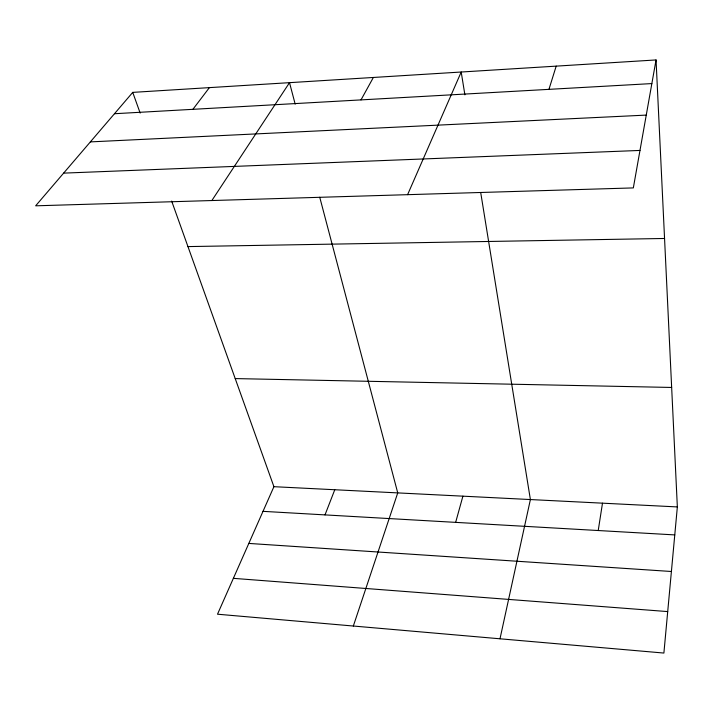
<?xml version="1.0" encoding="UTF-8"?>
<svg xmlns="http://www.w3.org/2000/svg" width="713" height="713" viewBox="0 0 713 713"><rect width="100%" height="100%" fill="white"/><g stroke="black" fill="none" stroke-linecap="round" stroke-linejoin="round"><path stroke-width="1.07" d="M656.049 59.945L633.331 187.911L35.65 205.816L132.743 92.378L656.049 59.945L677.35 506.925L663.892 653.055L217.51 614.205L273.917 486.685L171.664 201.093M598.225 530.525L602.494 503.173M500 638.786L530.392 499.555L480.722 192.635M455.652 522.371L462.906 496.168M548.948 89.357L556.185 66.14M353.336 626.023L397.738 492.897L319.745 197.251M325.003 514.893L334.78 489.733M407.595 194.676L461.204 72.022L464.894 94.847M361.001 99.9L373.362 77.467M211.859 200.54L289.514 82.663L295.182 104.125M192.893 109.33L209.39 87.628M114.472 113.723L651.851 83.581M90.364 141.896L646.263 115.096M63.635 173.125L639.98 150.434M187.956 246.591L664.561 238.472M235.219 378.585L671.655 387.453M273.917 486.685L677.35 506.925M263.008 511.346L674.774 534.91M248.819 543.422L671.405 571.496M233.374 578.341L667.707 611.585M132.743 92.378L140.167 113.091"/></g></svg>
